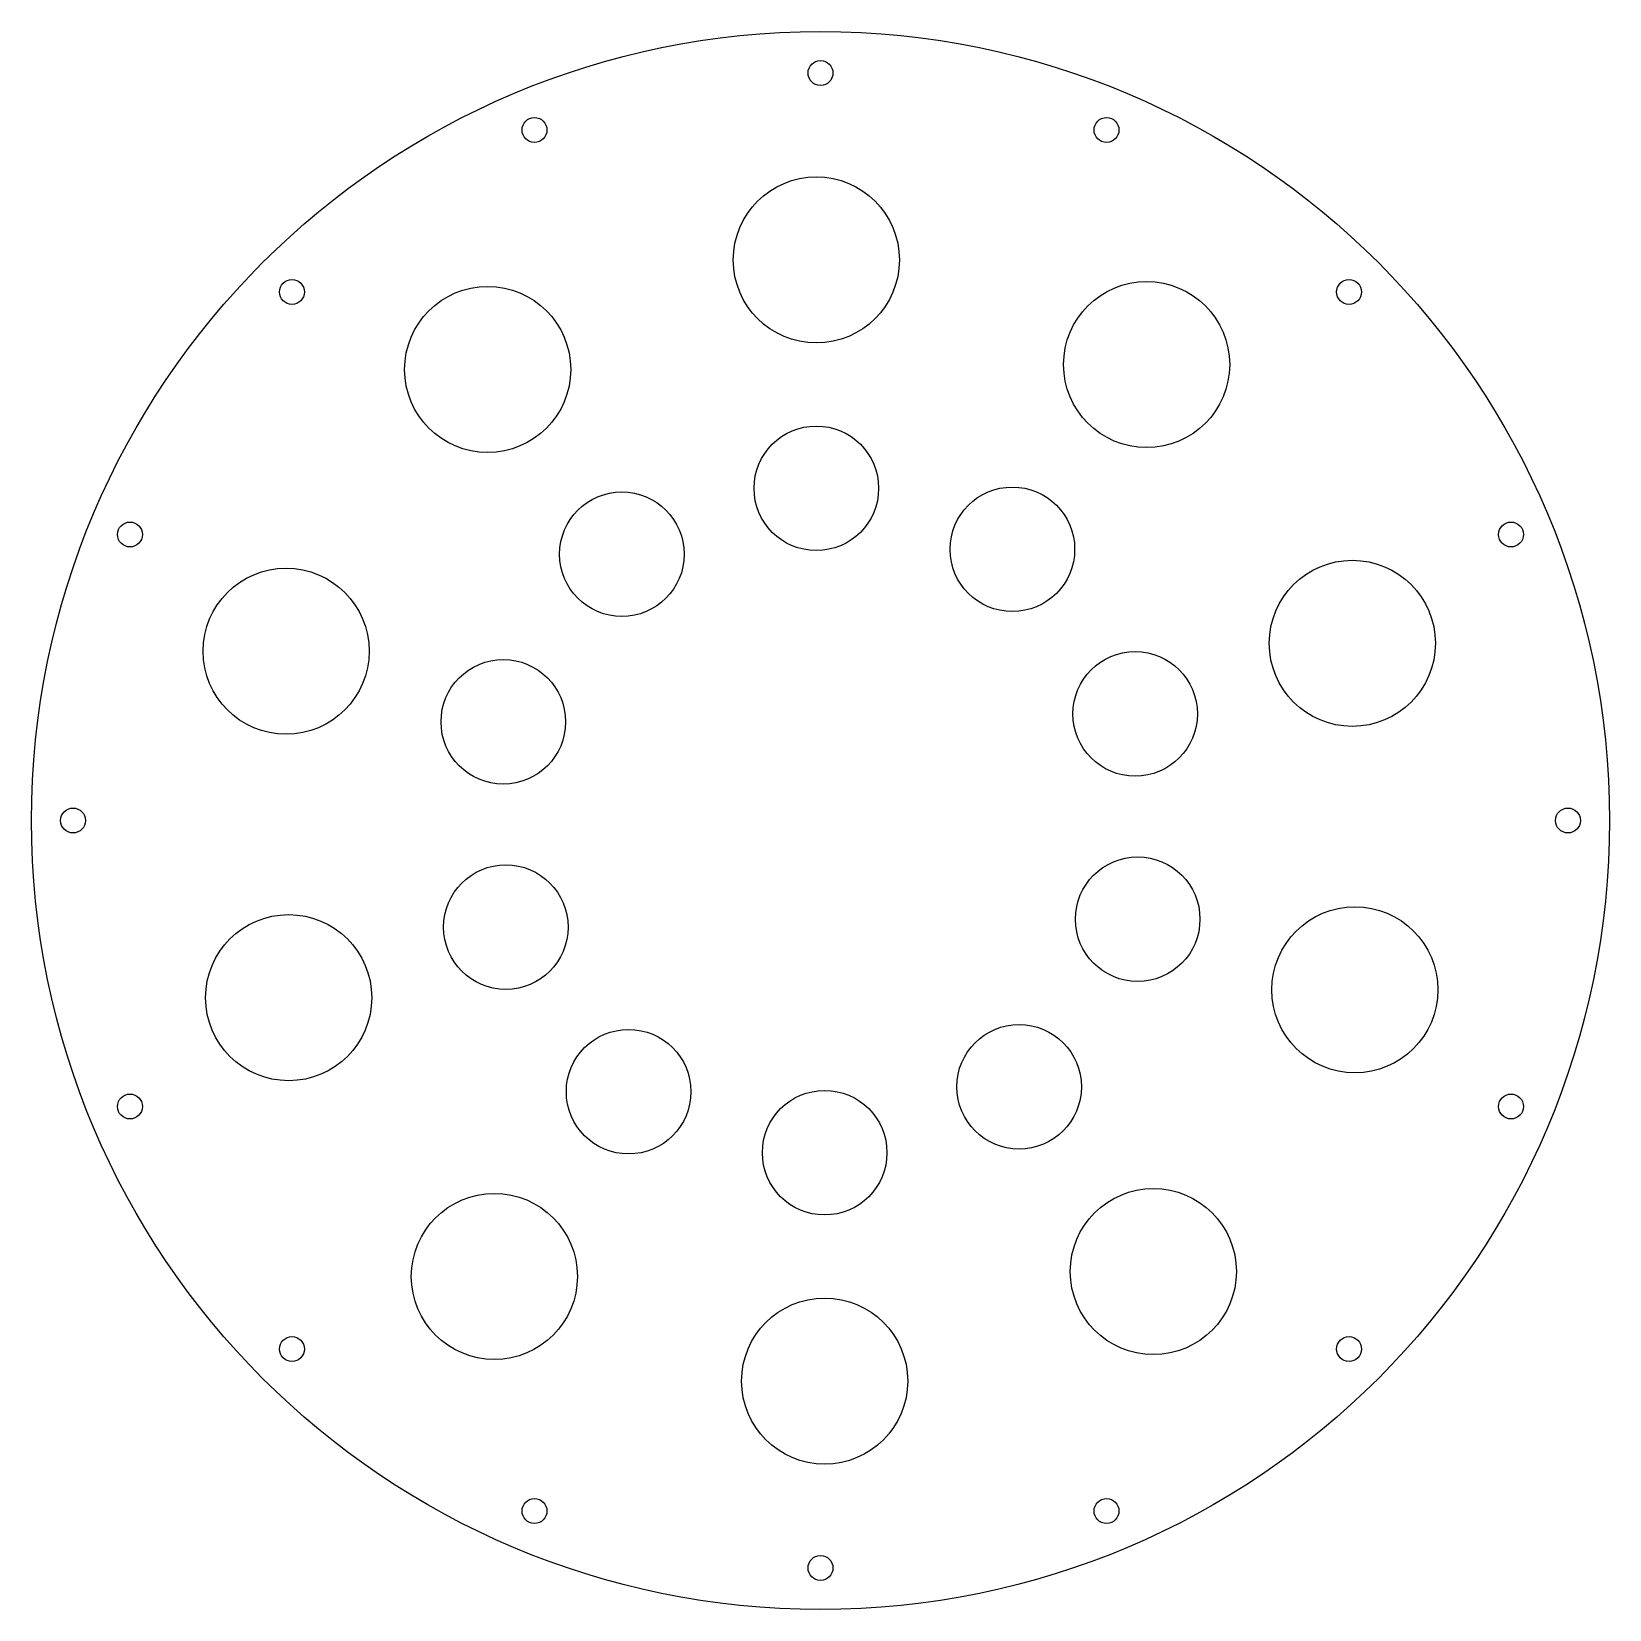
# Model space of a CAD drawing. Header units: millimetres. Extents: x -190 to 190, y -190 to 190.
import ezdxf

# ---------------------------------------------------------------- set-up
doc = ezdxf.new("R2010")
doc.units = ezdxf.units.MM
doc.layers.add('Default', color=70, linetype='Continuous')

msp = doc.modelspace()

# ---------------------------------------------------------------- linework, layer by layer
at = {"layer": 'Default'}
for centre, radius in [((0, 0), 190), ((0, 180), 3), ((-68.88, 166.3), 3), ((68.88, 166.3), 3), ((-1, 135), 20), ((-127.28, 127.28), 3), ((78.54, 109.81), 20), ((127.28, 127.28), 3), ((-80.16, 108.63), 20), ((-1, 80), 15), ((46.21, 65.31), 15), ((-47.83, 64.13), 15), ((-166.3, 68.88), 3), ((166.3, 68.88), 3), ((128.08, 42.67), 20), ((-128.7, 40.77), 20), ((-76.39, 23.77), 15), ((75.78, 25.67), 15), ((-180, 0), 3), ((180, 0), 3), ((-75.78, -25.67), 15), ((76.39, -23.77), 15), ((-128.08, -42.67), 20), ((128.7, -40.77), 20), ((47.83, -64.13), 15), ((-46.21, -65.31), 15), ((-166.3, -68.88), 3), ((1, -80), 15), ((166.3, -68.88), 3), ((-78.54, -109.81), 20), ((80.16, -108.63), 20), ((1, -135), 20), ((-127.28, -127.28), 3), ((127.28, -127.28), 3), ((-68.88, -166.3), 3), ((68.88, -166.3), 3), ((0, -180), 3)]:
    msp.add_circle(centre, radius, dxfattribs=at)

doc.saveas('drawing.dxf')
